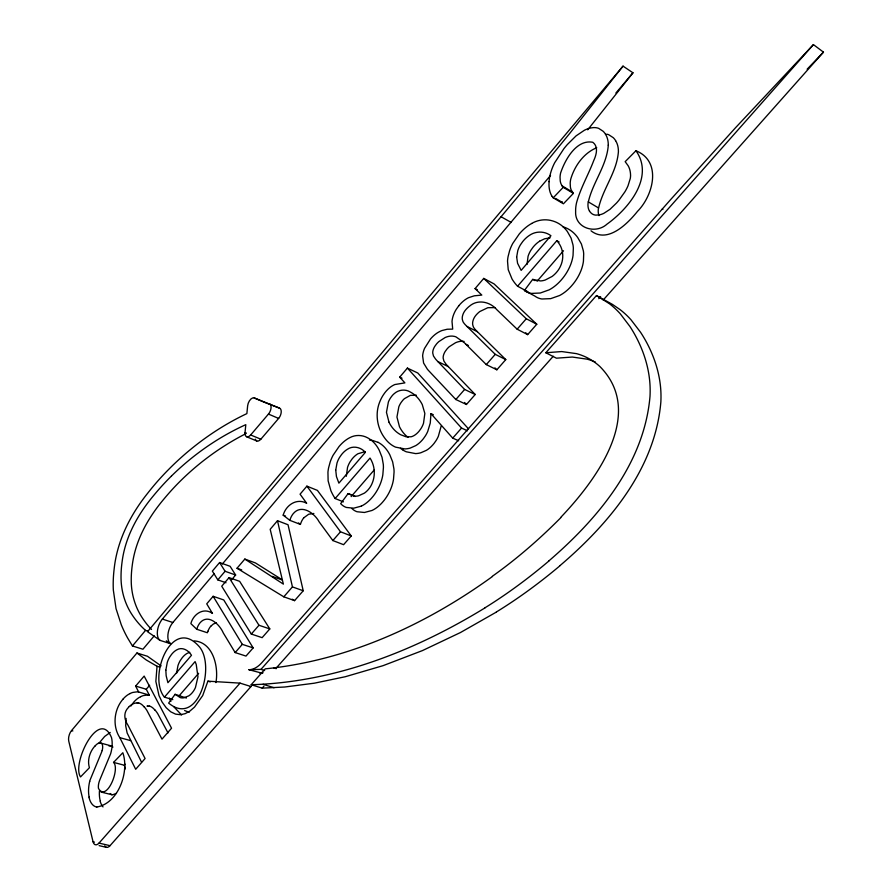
<?xml version="1.0" encoding="UTF-8"?>
<svg xmlns="http://www.w3.org/2000/svg" width="892" height="892" viewBox="0 0 892 892"><rect width="100%" height="100%" fill="white"/><g stroke="black" fill="none" stroke-linecap="round" stroke-linejoin="round"><path stroke-width="1.34" d="M176.516 673.482L177.954 665.666A14.874 8.106 -71.9 0 1 180.318 660.448L182.135 657.839A19.78 10.804 -72 0 1 187.275 653.301L189.728 652.331M154.249 635.829L142.932 649.231L132.451 645.953L127.824 638.337A226.211 123.163 -67.8 0 1 121.234 624.656L116.038 608.634L113.34 590.091A90.772 47.611 -69.7 0 1 114.176 568.773C117.153 540.764 130.288 514.896 147.738 493.153A220.045 120.632 -71.3 0 1 159.166 479.472C183.774 452.155 213.612 429.353 246.872 413.609L247.641 405.793A6.512 3.501 -66.8 0 1 254.209 397.921L279.542 408.146A6.567 3.601 -66.8 0 1 281.192 412.338A6.567 3.601 -66.8 0 1 278.627 418.426L260.854 439.198L250.663 434.973A6.556 3.546 -67.2 0 1 245.032 432.542L245.802 424.659C218.228 437.169 193.062 454.842 171.465 476.016M615.603 140.724A30.518 18.62 -58.2 0 1 618.412 151.517A30.439 18.576 -58.2 0 1 618.256 153.29C616.138 173.394 602.212 189.818 598.298 209.386A17.115 10.726 -58.5 0 0 599 215.619M608.221 145.184A30.584 18.509 -58.3 0 1 608.132 146.935C605.947 167.116 592.009 183.629 588.04 203.287A17.204 10.693 -58.6 0 0 588.954 210.066L589.489 211.047M441.161 426.12L438.362 436.255A20.572 12.566 -65.8 0 1 435.976 440.715L434.025 443.458A25.667 15.655 -65.7 0 1 426.465 450.304L420.846 452.757A44.533 27.039 -65.4 0 1 415.516 453.593L406.25 451.787A68.327 41.4 -64.8 0 1 403.273 450.248M215.909 682.603C218.83 666.993 213.199 642.162 194.155 640.891M126.106 718.394L125.683 725.753L127.132 732.956L141.527 762.158M94.452 842.126L93.069 841.814L68.762 741.163A7.76 3.914 -73 0 1 71.527 730.593L136.933 653L146.299 660.002L157.037 666.257L155.855 681.432L159.01 695.582L162.054 701.971L166.235 707.78L170.785 711.827L175.59 714.135L180.485 714.693L185.179 713.656L189.717 711.225L194.489 707.133L202.707 695.57L207.892 681.176L240.048 683.127L250.998 686.539L110.039 845.672A8.206 4.304 -75 0 1 104.676 845.895M102.045 750.841L101.944 751.142A18.888 9.7 -73.3 0 1 101.521 752.346L90.17 779.798A17.16 8.887 -73.9 0 0 89.735 781.414M289.833 520.337L290.346 518.843A11.083 6.356 -68.7 0 1 293.312 513.58C301.563 503.746 314.53 513.134 319.146 521.865L332.85 540.552L343.598 544.689L351.247 535.958L317.418 490.399L306.904 486.151L300.069 494.179L306.681 503.278C296.668 497.736 285.875 505.207 283.188 515.163L289.833 520.337L300.403 524.418L300.916 522.924A11.027 6.378 -68.7 0 1 303.882 517.695M196.731 629.261L197.244 627.801A10.804 5.921 -71.2 0 1 200.076 622.75C208.338 613.272 219.755 624.645 223.268 632.907L235.154 652.576L245.991 656.077L253.161 647.904L223.736 599.937L213.143 596.302L206.732 603.839L212.474 613.417C203.476 606.961 193.218 614.343 190.855 623.608L196.731 629.261L207.379 632.751L207.881 631.291M130.89 706.04L133.845 702.026A27.808 14.751 -72.9 0 1 140.557 696.775M98.756 743.504L104.665 736.457L110.229 732.477M186.395 698.035L175.1 694.311L168.644 703.086C198.537 727.95 216.41 664.317 198.548 645.875C171.587 616.383 147.581 677.095 164.44 697.154L172.814 699.629M355.183 496.487L348.092 493.599L340.666 503.645A37.52 22.2 -67.3 0 0 346.364 507.448L353.734 508.172L361.282 506.143M562.908 226.769A69.487 43.195 -61.4 0 1 577.704 237.528L581.417 244.018L583.357 250.842A37.776 23.582 -60.7 0 1 583.691 253.941L583.435 261.256A29.269 18.319 -60.5 0 1 581.015 270.555A32.513 20.326 -60.6 0 1 571.828 285.552A38.211 23.828 -60.5 0 1 569.72 287.848A35.747 22.311 -60.6 0 1 559.585 295.52L550.698 298.642L541.857 298.998A39.917 24.853 -60.6 0 1 534.832 296.066L524.429 290.48L532.702 279.374L540.463 280.935A29.38 18.152 -60.5 0 0 545.28 279.999L552.048 276.487A21.073 13.057 -60.6 0 0 556.541 272.328L557.734 270.845A15.565 9.667 -60.7 0 0 560.566 266.006C563.911 258.758 563.521 249.849 558.838 243.26A38.367 23.683 -61.1 0 0 558.169 242.334L556.82 240.706L517.572 286.22A98.064 60.322 -59.3 0 1 512.075 279.084L508.228 269.707L507.526 261.122A30.15 18.409 -60.8 0 1 508.072 256.64L509.611 250.663A28.979 17.684 -60.8 0 1 512.722 243.494L519.278 233.96A37.654 23.069 -60.8 0 1 531.665 223.479M587.705 129.808L632.963 72.798L623.029 66.131L569.185 134.079L516.111 198.849L162.366 619.07A13.235 7.058 -71.2 0 0 160.092 640.4L170.662 643.756A13.179 7.08 -71.2 0 1 172.87 622.504L214.27 573.567M458.722 305.878L456.225 309.379A18.208 10.972 -63 0 0 452.868 316.861A17.818 10.737 -63 0 0 452.021 321.51L452.701 329.115L447.193 329.237L442.053 330.519A32.58 19.613 -64.2 0 0 439.968 331.411A27.407 16.469 -64.1 0 0 430.546 338.915L424.581 348.326A16.491 9.868 -64.1 0 0 423.154 352.585A15.432 9.232 -64.1 0 0 422.63 355.941L423.6 363.055L427.368 369.188A133.098 80.447 -61.5 0 0 428.628 370.626L455.845 399.516L466.449 404.489L475.213 394.498L447.193 365.441A96.682 58.905 -61.9 0 1 445.922 364.003L443.915 361.082L443.168 358.194A7.404 4.471 -64 0 1 443.447 355.451A8.764 5.307 -63.9 0 1 445.208 351.426L446.937 349.073A18.375 11.161 -64 0 1 449.289 346.687L455.578 342.706A28.555 17.394 -64.1 0 1 464.096 341.435M550.52 175.456L222.364 563.989M132.451 645.953L145.507 630.41L148.128 631.246M623.029 66.131L147.526 631.714L160.092 640.4M615.904 92.991L632.963 72.798M231.597 579.767L235.633 575.017L230.103 566.297L219.599 562.54L212.374 571.092L217.804 579.867L226.01 582.744M217.804 579.867L225.085 571.281L235.633 575.017M123.219 698.938C114.154 709.006 112.102 725.787 119.829 737.662L135.696 769.283L145.084 758.523L127.957 725.174C124.166 719.643 123.207 712.407 128.559 707.356M250.663 434.973L268.447 414.078A6.59 3.59 -66.8 0 0 271.034 407.967A6.59 3.59 -66.8 0 0 269.395 403.775M135.629 686.093L146.266 689.248L149.31 695.124L138.65 691.98L135.629 686.093L144.158 676.08L171.543 728.218L161.987 739.156L147.002 710.623A69.777 36.527 -73.7 0 0 144.225 706.821M229.066 577.603L221.729 586.211L251.31 634.056L262.137 637.657L269.797 628.916L239.647 581.339L229.066 577.603L258.97 625.259L269.797 628.916M244.821 559.083L283.377 584.115L270.187 529.302L277.501 520.705L288.038 524.752L303.224 590.76L294.583 600.628L283.79 596.815L237.027 568.249L244.821 559.083L255.391 562.919L281.816 579.532M433.322 414.724L430.97 413.643L430.256 423.098L427.725 431.472A20.672 12.521 -65.8 0 1 425.328 435.954L423.377 438.719A25.79 15.599 -65.7 0 1 415.806 445.599L410.197 448.085A44.745 26.938 -65.4 0 1 404.879 448.932L395.635 447.16A68.651 41.255 -64.8 0 1 392.67 445.621A68.55 41.199 -64.8 0 1 384.976 438.418C376.915 427.892 374.707 413.174 380.137 400.954A21.977 13.034 -65.6 0 1 383.047 395.346L384.474 393.26A25.299 15.019 -65.6 0 1 386.504 390.763A23.727 14.071 -65.6 0 1 393.818 385.021A23.047 13.67 -65.6 0 1 394.911 384.53L404.901 382.88L399.705 377.138L407.399 368.095L417.802 373.023L468.556 428.907M458.711 305.856A26.648 16.112 -63 0 1 468.445 297.727L474.243 295.832L481.792 295.074L475.079 288.595L483.743 278.416L494.045 283.89L536.772 324.231L527.663 334.623L517.159 329.204L496.811 309.691C490.154 301.708 477.677 298.954 469.471 306.201A20.293 12.31 -63 0 0 465.635 309.881L465.345 310.238A8.898 5.374 -62.9 0 0 462.39 316.515A8.63 5.207 -62.9 0 0 462.379 319.671L462.915 321.454A14.45 8.73 -62.8 0 0 463.494 322.536L464.397 323.729A72.954 44.221 -61.4 0 0 465.981 325.446L495.25 354.336L505.786 359.599L496.855 369.79L486.296 364.594L464.386 342.762L456.002 336.908A29.882 18.063 -64.2 0 0 454.262 336.373A28.689 17.338 -64.2 0 0 445.186 337.51L438.897 341.569A18.464 11.117 -64 0 0 436.545 343.966L434.805 346.341A8.809 5.285 -64 0 0 433.033 350.378A7.437 4.46 -64 0 0 432.754 353.143L433.49 356.031L435.486 358.952A97.15 58.705 -62 0 0 436.745 360.39L464.62 389.447L475.213 394.498M146.266 689.248L149.666 685.268M94.808 746.191C89.891 751.543 87.048 760.252 89.434 767.711L80.536 776.921C71.371 763.73 99.068 707.334 111.522 737.628A22.066 11.395 -73.4 0 1 111.779 748.823L111.5 750.194A21.33 11.027 -73.4 0 1 110.597 753.885L99.659 780.277A18.587 9.712 -74 0 0 99.001 782.317L98.834 782.953A6.356 3.3 -74 0 0 98.756 783.288A8.809 4.583 -74 0 0 98.488 788.439C106.449 802.51 120.364 768.96 113.563 762.392L122.84 752.736C129.596 772.494 117.956 803.558 96.86 807.015M343.409 501.862L335.147 498.528L370.035 458.064L371.083 459.871A35.936 21.196 -67.6 0 1 371.585 460.885C375.075 467.999 375.175 476.573 371.942 483.798A14.551 8.652 -67.4 0 1 369.344 488.27L368.285 489.585A19.702 11.696 -67.3 0 1 364.337 493.165L358.539 495.807A27.474 16.268 -67.2 0 1 354.492 496.142L348.092 493.599M164.44 697.154L195.092 661.608L195.883 663.537A34.309 18.632 -72.3 0 1 196.251 664.618L197.968 676.794L195.448 687.531A13.882 7.604 -72.2 0 1 193.085 691.657L192.137 692.85A18.788 10.28 -72.1 0 1 188.669 695.916L183.707 697.834A26.191 14.305 -72 0 1 180.318 697.644L175.1 694.311M537.062 281.27L563.488 250.763M351.136 496.621L374.361 469.805M178.813 696.184L198.626 673.304M235.154 652.576L242.323 644.358L253.161 647.904M251.31 634.056L258.97 625.259M283.79 596.815L292.431 586.891L277.501 520.705M332.85 540.552L340.499 531.777L351.247 535.958M455.845 399.516L464.62 389.447M486.296 364.594L495.25 354.336M517.159 329.204L526.28 318.745L536.772 324.231M430.97 413.643L452.712 438.117L461.554 428.071L467.497 430.791M93.069 841.814A8.24 4.293 -74.9 0 0 99.012 843.107L240.048 683.127M262.114 673.215L248.946 669.714A28.288 16.156 -71.3 0 0 262.036 662.466L671.118 199.05L735.409 127.857L813.426 44.6L823.45 52.137L603.226 300.013M248.946 669.714L260.988 669.368L813.426 44.6M496.365 612.09L460.406 632.562L422.44 650.591L382.991 665.688L345.237 676.738L314.33 683.194L284.738 687.007L262.192 688.145L251.198 684.721L265.236 668.855C347.88 660.515 425.64 624.857 492.429 576.522M595.477 362.13A126.597 84.015 -65.5 0 0 587.159 359.175L572.341 357.045L556.43 358.183L545.815 352.753L596.469 295.553L609.336 303.659A176.661 114.823 -65.3 0 1 620.319 313.85L629.908 326.45A233.135 150.302 -66.7 0 1 635.193 335.28C643.299 350.121 648.707 366.556 649.911 383.471A97.116 64.648 -63.5 0 1 650.012 396.282C644.269 463.394 598.119 518.542 548.959 560.834M598.744 298.697L600.595 296.623M276.576 667.662L553.252 356.254M262.192 688.145L263.943 686.171M303.893 517.728L308.688 514.227L313.85 513.48M210.724 626.307L213.389 623.987L216.433 622.806M553.218 197.812L563.209 187.331L573.389 193.374L563.409 203.789L553.218 197.812L552.181 196.441M807.126 69.208L823.45 52.137M560.678 517.449C595.689 480.721 646.198 413.297 599.87 366.5A127.255 83.792 -65.5 0 0 576.5 353.645L561.704 351.56L545.815 352.753M125.304 768.915L124.378 765.258L125.359 764.243M591.006 230.794C607.541 243.906 627.422 223.903 637.49 211.371C653.245 195.504 662.254 161.407 635.951 150.737L625.169 161.664L628.135 165.722A30.183 18.732 -58.3 0 1 630.577 175.189A17.015 10.581 -58 0 1 630.254 178.567L628.068 185.636A32.402 20.059 -58.2 0 1 627.288 187.387A32.09 19.869 -58.2 0 1 624.879 191.869L619.059 200.064A55.639 34.108 -58.3 0 1 616.394 203.153L609.983 209.33L603.917 213.288A24.987 15.51 -58.5 0 1 601.977 214.125A26.136 16.223 -58.4 0 1 599.179 214.905L595.878 215.128A19.356 12.031 -58.6 0 1 591.853 213.679L590.76 212.72A22.434 13.938 -58.5 0 1 589.489 211.047M560.165 565.472C609.203 523.548 655.308 468.701 660.861 401.891A96.615 64.815 -63.5 0 0 660.727 389.124C659.467 372.243 654.003 355.852 645.864 341.078A231.965 150.726 -66.7 0 0 640.545 332.259L630.912 319.671A175.769 115.135 -65.2 0 0 619.895 309.479L612.403 304.373L596.469 295.553M116.439 793.311L112.459 794.872L100.974 792.018M485.114 607.809C414.769 650.948 334.489 682.425 251.198 684.721M539.627 241.186L544.678 238.777L550.096 237.841M531.665 223.491C537.909 219.766 545.659 218.785 552.627 220.926A69.832 43.061 -61.5 0 1 567.401 231.608L571.092 238.108L572.998 244.943A37.955 23.504 -60.8 0 1 573.333 248.054L573.054 255.391A29.414 18.264 -60.6 0 1 570.612 264.734A32.681 20.26 -60.6 0 1 561.403 279.809A38.401 23.761 -60.6 0 1 559.284 282.128A35.925 22.244 -60.6 0 1 549.149 289.855L540.262 293.022L531.431 293.412A40.118 24.775 -60.6 0 1 524.429 290.491M245.813 433.702C222.208 445.721 200.466 461.387 181.522 479.896A221.93 123.163 -71.5 0 0 163.426 499.632C147.626 518.464 135.205 540.898 132.228 565.606A72.408 38.222 -69.7 0 0 131.236 579.811C131.124 593.436 135.015 607.084 142.642 618.401A209.787 114.042 -67.6 0 0 151.506 629.451M129.92 693.575L131.904 692.727A32.993 17.372 -72.9 0 1 132.886 692.426L136.476 691.924A66.978 35.267 -73.5 0 1 138.115 691.947L138.65 691.98M140.557 696.697L142.542 695.86A32.848 17.45 -73 0 1 143.534 695.559L147.135 695.069A66.688 35.424 -73.6 0 1 148.774 695.091L149.31 695.124M596.737 147.738C583.781 152.967 574.559 165.968 570.735 179.136A21.085 12.867 -58.6 0 0 570.2 183.261L570.389 186.985A20.784 12.689 -58.6 0 0 571.281 190.13L573.389 193.374M365.285 451.608L357.915 453.749A20.739 12.254 -67.3 0 0 352.061 459.012L350.054 461.878A15.588 9.188 -67.2 0 0 347.534 467.419L346.297 476.306M250.998 686.539L249.961 686.539M137.134 702.907L138.539 703.03M147.827 706.018L149.232 706.141M99.926 742.947L100.172 742.958A7.158 3.691 -73.3 0 1 102.48 744.943M369.455 440.012L371.317 440.18M495.015 307.606L487.846 307.707L479.818 311.531A20.204 12.354 -62.9 0 0 475.993 315.188L475.704 315.545A8.853 5.385 -62.9 0 0 472.76 321.789A8.597 5.229 -62.9 0 0 472.76 324.933L473.295 326.717A14.383 8.764 -62.7 0 0 473.886 327.799L474.789 328.992A72.609 44.377 -61.4 0 0 476.373 330.709L505.786 359.599M416.308 395.189L410.387 395.368L404.455 398.646A14.138 8.474 -65.5 0 0 402.671 400.452L401.177 402.392A14.049 8.418 -65.5 0 0 398.847 406.741L396.951 417.032L399.482 426.733A65.607 39.772 -64.6 0 0 408.057 437.325M189.149 712.307L184.599 710.545M372.265 440.336L378.007 442.354M99.124 845.649L106.46 847.344M99.012 843.107L110.039 845.672M113.563 762.392L124.378 765.258M100.829 743.092L111.533 745.991M71.527 730.593L72.854 730.949M119.829 737.662L130.589 740.616M207.892 681.176L210.3 681.912M157.037 666.257L159.701 667.071M111.768 794.739L110.251 793.512M136.933 653L147.459 656.267L161.106 665.911M263.062 684.287L274.089 687.743M260.988 669.368L264.645 670.539M273.788 667.874L276.23 668.666M162.366 619.07L172.87 622.504M237.027 568.249L241.721 569.932M272.261 576.399L281.783 579.822M292.431 586.891L303.224 590.76M263.664 402.002L279.542 408.146M283.188 515.163L285.529 516.078M245.032 432.542L246.315 433.066M246.571 436.757L256.751 440.971M268.447 414.078L278.627 418.426M254.209 397.921L261.155 400.921M261.78 401.188L263.04 401.735M452.712 438.117L458.666 440.793M399.705 377.138L402.024 378.219M437.872 361.583L448.33 366.634M466.025 344.323L468.345 345.483M466.962 326.439L477.376 331.701M475.079 288.595L477.365 289.8M517.572 286.22L527.952 291.796M532.702 279.374L535.01 280.623M501.103 216.756L511.261 222.476M556.82 240.706L559.117 242M555.571 198.425L562.361 202.417A33.818 20.639 -58.6 0 1 561.915 201.77M635.951 150.737C654.661 177.196 628.503 208.75 607.073 224.07C595.499 234.652 574.704 228.118 575.63 211.549A31.588 19.613 -58.7 0 1 576.567 202.662C580.614 188.022 588.363 174.754 593.726 160.593C596.313 154.985 598.722 146.701 592.801 142.274C576.544 139.141 565.06 159.568 560.6 173.048A21.185 12.834 -58.7 0 0 560.053 177.196L560.232 180.931A20.895 12.655 -58.7 0 0 561.124 184.075L562.094 185.859L572.274 191.914M588.229 201.826L598.487 207.925M292.242 599.19L294.583 600.628M662.221 209.107L662.867 209.508M170.662 643.756L166.302 640.835M181.622 714.983L173.895 706.843M298.497 522.946L300.403 524.418M483.743 278.416L526.28 318.745M525.722 332.772L527.663 334.623M494.915 367.861L496.855 369.79M464.531 402.47L466.449 404.489M407.399 368.095L461.554 428.071M562.094 185.859L563.209 187.331M306.904 486.151L340.499 531.777M615.647 140.68L615.257 140.089A41.155 25.099 -58.4 0 0 613.272 137.691L608.745 134.737A29.882 18.208 -58.2 0 0 606.694 134.168M605.545 134.302L605.166 133.7A41.355 25.021 -58.5 0 0 603.193 131.314L598.677 128.359A30.027 18.152 -58.3 0 0 593.28 127.623L590.872 127.957A34.387 20.817 -58.3 0 0 588.319 128.626A34.019 20.594 -58.3 0 0 584.338 130.288L576.087 135.863L567.435 144.448A74.616 45.916 -58.5 0 0 563.967 148.585L554.69 162.723A36.304 21.988 -58.7 0 0 549.037 181.656M219.599 562.54L225.085 571.281M213.143 596.302L242.323 644.358M168.008 732.901L157.75 713.723A69.487 36.683 -73.8 0 0 154.952 709.932M388.957 422.039L386.459 412.316L388.388 401.98A14.116 8.385 -65.5 0 1 390.718 397.62L392.212 395.658A14.205 8.441 -65.5 0 1 394.008 393.84C398.345 389.737 405.169 388.8 410.287 392.023A74.816 44.645 -66.8 0 1 412.662 393.428A65.807 39.293 -66.6 0 1 422.284 404.611L424.848 413.475L423.51 423.287A15.22 9.199 -65.7 0 1 420.834 428.784L419.285 430.914A19.067 11.496 -65.7 0 1 417.791 432.598A16.535 9.99 -65.7 0 1 411.123 436.779L406.061 436.779L400.653 434.727A74.973 45.102 -64.4 0 1 398.245 433.222A65.908 39.638 -64.6 0 1 388.912 422.094M170.896 701.435L169.48 698.068M100.294 801.027L100.027 799.912A24.43 12.811 -74 0 1 99.458 790.736M89.445 798.329L89.167 797.147M89.189 797.225L89.2 797.292A24.53 12.744 -73.9 0 1 89.679 781.403M527.016 264.456L528.064 256.339A16.647 10.247 -60.7 0 1 530.751 250.451L532.97 247.307A22.144 13.659 -60.7 0 1 539.627 241.186M123.207 698.882A27.931 14.685 -72.8 0 1 129.92 693.653M138.594 702.84A36.026 18.988 -73.2 0 1 144.136 706.966M128.526 707.189A22.467 11.864 -72.9 0 1 137.112 702.996M96.849 807.07A26.414 13.737 -73.9 0 1 89.3 798.518M102.123 750.551A6.556 3.39 -73.3 0 0 102.357 749.693A6.935 3.579 -73.3 0 0 102.502 745.366M94.842 746.281A13.592 7.013 -73.4 0 1 99.603 742.78M149.299 705.951A35.87 19.067 -73.2 0 1 154.874 710.077M146.979 706.096A22.378 11.919 -73 0 1 147.804 706.096M103.015 806.903A26.303 13.804 -74 0 1 100.149 801.206M110.853 745.913A7.125 3.713 -73.4 0 1 112.894 747.184M109.114 746.102A13.536 7.047 -73.5 0 1 110.296 745.679M335.147 498.517A91.274 54.256 -66.1 0 1 330.887 490.7L328.122 480.844L327.944 472.18A28.221 16.513 -67.2 0 1 328.613 467.754L330.185 461.978A27.128 15.866 -67.2 0 1 333.117 455.21L339.049 446.524A35.245 20.683 -67.3 0 1 349.887 437.626C355.317 434.672 362.085 434.817 367.482 437.771A65.506 38.501 -67.9 0 1 379.278 450.337L382.032 457.295L383.292 464.364A35.513 21.051 -67.4 0 1 383.415 467.508L382.835 474.8A27.507 16.346 -67.4 0 1 380.36 483.798A30.562 18.141 -67.3 0 1 371.964 497.669A35.914 21.274 -67.3 0 1 370.091 499.71A33.595 19.925 -67.3 0 1 361.282 506.143M378.03 442.287A65.205 38.646 -67.9 0 1 389.86 454.909L392.647 461.855L393.93 468.902A35.357 21.129 -67.4 0 1 394.063 472.035L393.506 479.305A27.373 16.413 -67.4 0 1 391.053 488.27A30.417 18.208 -67.4 0 1 382.679 502.062A35.747 21.352 -67.3 0 1 380.806 504.091A33.439 19.992 -67.3 0 1 371.997 510.469L364.438 512.476L357.045 511.74A37.352 22.278 -67.3 0 1 352.039 508.663M403.273 450.27A68.238 41.344 -64.8 0 1 400.475 448.286M552.159 196.463A33.985 20.572 -58.7 0 1 548.993 184.778A38.501 23.326 -58.6 0 1 549.093 181.622M605.512 134.335A30.674 18.565 -58.3 0 1 608.288 145.151M207.903 631.302A10.749 5.943 -71.2 0 1 210.713 626.273M171.465 476.038A222.911 122.65 -71.5 0 0 153.368 495.863C137.558 514.795 125.114 537.318 122.059 562.105A72.709 38.044 -69.7 0 0 121.033 576.355C120.866 589.991 124.679 603.672 132.261 615.023A210.679 113.529 -67.5 0 0 145.53 630.354M263.631 402.136A6.478 3.512 -66.8 0 1 264.3 402.27M260.854 439.198A6.523 3.557 -67.3 0 1 255.368 439.176M560.8 517.683A430.435 247.296 -61.9 0 1 492.362 576.265M548.993 560.923A491.447 280.367 -61.3 0 1 485.103 607.72M560.198 565.561A489.184 281.404 -61.2 0 1 496.353 612.001M263.084 672.769A28.165 16.212 -71.4 0 1 259.873 673.192M516.669 256.996L517.572 263.285L521.151 270.376L550.933 235.722C544.7 231.006 535.746 230.872 529.369 235.421A22.255 13.614 -60.8 0 0 522.712 241.576L520.482 244.743A16.725 10.213 -60.8 0 0 517.784 250.663L516.669 256.996M335.738 470.117L336.44 476.529L338.882 483.152L365.374 452.344C361.004 447.249 353.154 445.309 347.412 449.267A20.828 12.209 -67.2 0 0 341.547 454.574L339.54 457.451A15.655 9.154 -67.2 0 0 337.009 463.015L335.738 470.117M165.834 670.193L166.168 675.79L167.908 682.714L191.479 655.297C188.591 650.313 182.08 646.477 176.627 649.933A19.869 10.749 -71.9 0 0 171.487 654.494L169.67 657.114A14.93 8.073 -71.9 0 0 167.283 662.355L165.834 670.193"/></g></svg>
